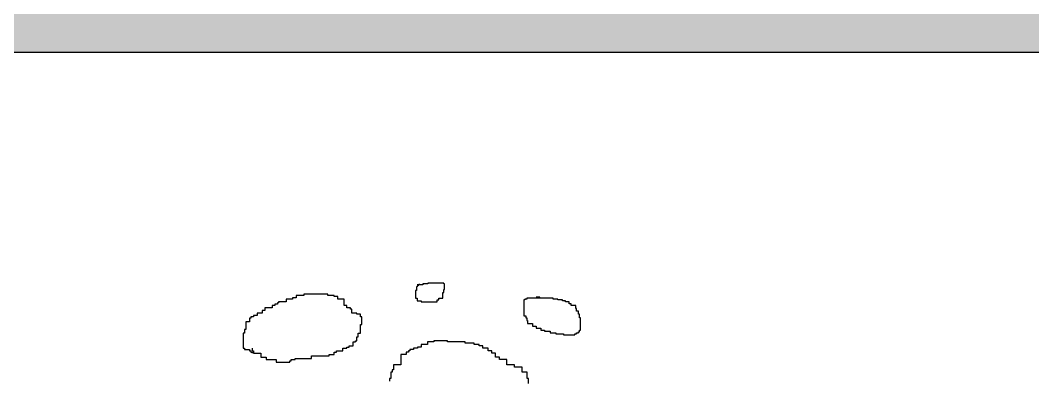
# Model space of a CAD drawing. Header units: millimetres. Extents: x 147955 to 203420, y 211875 to 264111.
# Drawn here: x 155770 to 159359, y 258513 to 259788 of the extents above; entities that cross this region are included whole.
import ezdxf

# ---------------------------------------------------------------- set-up
doc = ezdxf.new("R2010")
doc.units = ezdxf.units.MM
doc.layers.add('HATCH', color=7, linetype='Continuous')

# ---------------------------------------------------------------- blocks, each defined once
blk = doc.blocks.new('Campfire')
for p, q in [((23, 576.9), (19.5, 576.9)), ((19.5, 576.9), (19.5, 562.8)), ((44.1, 583.9), (23, 583.9)), ((26.6, 580.4), (23, 580.4)), ((23, 580.4), (23, 576.9)), ((30.1, 583.9), (26.6, 583.9)), ((26.6, 583.9), (26.6, 580.4)), ((30.1, 587.4), (30.1, 583.9)), ((61.7, 587.4), (44.1, 587.4)), ((44.1, 587.4), (44.1, 583.9)), ((121.4, 590.9), (61.7, 590.9)), ((61.7, 590.9), (61.7, 587.4)), ((121.4, 587.4), (121.4, 590.9)), ((125, 587.4), (121.4, 587.4)), ((121.4, 555.8), (121.4, 566.4)), ((121.4, 566.4), (125, 566.4)), ((125, 566.4), (125, 587.4)), ((-442.1, 530.6), (-465.6, 530.6)), ((-465.6, 530.6), (-465.6, 521.2)), ((-428, 535.3), (-442.1, 535.3)), ((-442.1, 535.3), (-442.1, 530.6)), ((-399.7, 544.7), (-428, 544.7)), ((-428, 544.7), (-428, 535.3)), ((-310.4, 549.4), (-399.7, 549.4)), ((-399.7, 549.4), (-399.7, 544.7)), ((-310.4, 544.7), (-310.4, 549.4)), ((-286.9, 544.7), (-310.4, 544.7)), ((-286.9, 540), (-286.9, 544.7)), ((-272.8, 540), (-286.9, 540)), ((-272.8, 530.6), (-272.8, 540)), ((-249.3, 530.6), (-272.8, 530.6)), ((-249.3, 507.1), (-249.3, 530.6)), ((19.5, 562.8), (16, 562.8)), ((16, 562.8), (16, 534.8)), ((16, 534.8), (23, 534.8)), ((23, 534.8), (23, 524.2)), ((103.9, 527.7), (103.9, 534.8)), ((103.9, 534.8), (117.9, 534.8)), ((117.9, 534.8), (117.9, 555.8)), ((117.9, 555.8), (121.4, 555.8)), ((430.7, 531.2), (423.7, 531.2)), ((423.7, 531.2), (423.7, 527.7)), ((487, 534.8), (430.7, 534.8)), ((430.7, 534.8), (430.7, 531.2)), ((479.9, 538.3), (465.9, 538.3)), ((479.9, 534.8), (479.9, 538.3)), ((529.2, 534.8), (479.9, 534.8)), ((529.2, 531.2), (529.2, 534.8)), ((546.7, 531.2), (529.2, 531.2)), ((546.7, 527.7), (546.7, 531.2)), ((-517.3, 497.7), (-545.5, 497.7)), ((-545.5, 497.7), (-545.5, 488.3)), ((-507.9, 507.1), (-517.3, 507.1)), ((-517.3, 507.1), (-517.3, 497.7)), ((-498.5, 511.8), (-507.9, 511.8)), ((-507.9, 511.8), (-507.9, 507.1)), ((-493.8, 516.5), (-498.5, 516.5)), ((-498.5, 516.5), (-498.5, 511.8)), ((-465.6, 521.2), (-493.8, 521.2)), ((-493.8, 521.2), (-493.8, 516.5)), ((-239.9, 507.1), (-249.3, 507.1)), ((-239.9, 497.7), (-239.9, 507.1)), ((-225.8, 497.7), (-239.9, 497.7)), ((-225.8, 493), (-225.8, 497.7)), ((-221.1, 493), (-225.8, 493)), ((-221.1, 478.9), (-221.1, 493)), ((23, 524.2), (37.1, 524.2)), ((37.1, 524.2), (37.1, 520.7)), ((37.1, 520.7), (96.8, 520.7)), ((96.8, 520.7), (96.8, 527.7)), ((96.8, 527.7), (103.9, 527.7)), ((423.7, 527.7), (420.2, 527.7)), ((420.2, 527.7), (420.2, 468)), ((564.3, 527.7), (546.7, 527.7)), ((564.3, 524.2), (564.3, 527.7)), ((574.8, 524.2), (564.3, 524.2)), ((574.8, 520.7), (574.8, 524.2)), ((588.9, 520.7), (574.8, 520.7)), ((588.9, 513.7), (588.9, 520.7)), ((595.9, 513.7), (588.9, 513.7)), ((595.9, 506.7), (595.9, 513.7)), ((613.5, 506.7), (595.9, 506.7)), ((613.5, 496.1), (613.5, 506.7)), ((617, 496.1), (613.5, 496.1)), ((617, 485.6), (617, 496.1)), ((-597.2, 460.2), (-601.9, 460.2)), ((-601.9, 460.2), (-601.9, 446.1)), ((-587.8, 464.9), (-597.2, 464.9)), ((-597.2, 464.9), (-597.2, 460.2)), ((-573.7, 469.5), (-587.8, 469.5)), ((-587.8, 469.5), (-587.8, 464.9)), ((-554.9, 478.9), (-573.7, 478.9)), ((-573.7, 478.9), (-573.7, 469.5)), ((-545.5, 488.3), (-554.9, 488.3)), ((-554.9, 488.3), (-554.9, 478.9)), ((-202.3, 478.9), (-221.1, 478.9)), ((-202.3, 474.2), (-202.3, 478.9)), ((-188.2, 474.2), (-202.3, 474.2)), ((-188.2, 464.9), (-188.2, 474.2)), ((-183.5, 464.9), (-188.2, 464.9)), ((-183.5, 436.7), (-183.5, 464.9)), ((420.2, 468), (427.2, 468)), ((427.2, 468), (427.2, 461)), ((427.2, 461), (430.7, 461)), ((430.7, 461), (430.7, 450.5)), ((624, 485.6), (617, 485.6)), ((624, 475), (624, 485.6)), ((627.6, 475), (624, 475)), ((627.6, 461), (627.6, 475)), ((631.1, 461), (627.6, 461)), ((631.1, 415.3), (631.1, 461)), ((-616, 417.9), (-620.7, 417.9)), ((-620.7, 417.9), (-620.7, 403.8)), ((-601.9, 446.1), (-616, 446.1)), ((-616, 446.1), (-616, 417.9)), ((-188.2, 403.8), (-188.2, 436.7)), ((-188.2, 436.7), (-183.5, 436.7)), ((430.7, 450.5), (434.3, 450.5)), ((434.3, 450.5), (434.3, 439.9)), ((434.3, 439.9), (451.8, 439.9)), ((451.8, 439.9), (451.8, 429.4)), ((451.8, 429.4), (465.9, 429.4)), ((465.9, 429.4), (465.9, 422.4)), ((465.9, 422.4), (483.5, 422.4)), ((483.5, 422.4), (483.5, 415.3)), ((483.5, 415.3), (497.5, 415.3)), ((497.5, 415.3), (497.5, 411.8)), ((627.6, 408.3), (627.6, 415.3)), ((627.6, 415.3), (631.1, 415.3)), ((-620.7, 403.8), (-625.4, 403.8)), ((-625.4, 403.8), (-625.4, 347.4)), ((-202.3, 375.6), (-202.3, 389.7)), ((-202.3, 389.7), (-197.6, 389.7)), ((-197.6, 389.7), (-197.6, 403.8)), ((-197.6, 403.8), (-188.2, 403.8)), ((497.5, 411.8), (518.6, 411.8)), ((518.6, 411.8), (518.6, 404.8)), ((518.6, 404.8), (539.7, 404.8)), ((539.7, 404.8), (539.7, 401.3)), ((539.7, 401.3), (567.8, 401.3)), ((567.8, 401.3), (567.8, 397.8)), ((567.8, 397.8), (610, 397.8)), ((610, 397.8), (610, 401.3)), ((610, 401.3), (617, 401.3)), ((617, 401.3), (617, 404.8)), ((617, 404.8), (624, 404.8)), ((624, 404.8), (624, 408.3)), ((624, 408.3), (627.6, 408.3)), ((-625.4, 347.4), (-620.7, 347.4)), ((-620.7, 347.4), (-620.7, 342.7)), ((-620.7, 342.7), (-601.9, 342.7)), ((-601.9, 342.7), (-601.9, 338)), ((-592.5, 347.4), (-592.5, 338)), ((-254, 338), (-254, 347.4)), ((-254, 347.4), (-239.9, 347.4)), ((-239.9, 347.4), (-239.9, 352.1)), ((-239.9, 352.1), (-230.5, 352.1)), ((-230.5, 352.1), (-230.5, 356.8)), ((-230.5, 356.8), (-216.4, 356.8)), ((-216.4, 356.8), (-216.4, 370.9)), ((-216.4, 370.9), (-207, 370.9)), ((-207, 370.9), (-207, 375.6)), ((-207, 375.6), (-202.3, 375.6)), ((9.2, 342.7), (-4.9, 342.7)), ((-4.9, 342.7), (-4.9, 338)), ((23.3, 347.4), (9.2, 347.4)), ((9.2, 347.4), (9.2, 342.7)), ((37.4, 352.1), (23.3, 352.1)), ((23.3, 352.1), (23.3, 347.4)), ((60.9, 361.5), (37.4, 361.5)), ((37.4, 361.5), (37.4, 352.1)), ((84.4, 370.9), (60.9, 370.9)), ((60.9, 370.9), (60.9, 361.5)), ((136.1, 375.6), (84.4, 375.6)), ((84.4, 375.6), (84.4, 370.9)), ((136.1, 370.9), (136.1, 375.6)), ((202, 370.9), (136.1, 370.9)), ((202, 366.2), (202, 370.9)), ((234.9, 366.2), (202, 366.2)), ((234.9, 361.5), (234.9, 366.2)), ((253.7, 361.5), (234.9, 361.5)), ((253.7, 356.8), (253.7, 361.5)), ((267.8, 356.8), (253.7, 356.8)), ((267.8, 347.4), (267.8, 356.8)), ((286.6, 347.4), (267.8, 347.4)), ((286.6, 338), (286.6, 347.4)), ((-601.9, 338), (-597.2, 338)), ((-597.2, 338), (-597.2, 333.3)), ((-597.2, 333.3), (-592.5, 333.3)), ((-592.5, 338), (-587.8, 338)), ((-592.5, 333.3), (-592.5, 328.6)), ((-587.8, 338), (-587.8, 328.6)), ((-587.8, 328.6), (-559.6, 328.6)), ((-559.6, 328.6), (-559.6, 314.5)), ((-559.6, 314.5), (-540.8, 314.5)), ((-540.8, 314.5), (-540.8, 305.1)), ((-540.8, 305.1), (-503.2, 305.1)), ((-503.2, 305.1), (-503.2, 295.7)), ((-446.8, 300.4), (-446.8, 305.1)), ((-446.8, 305.1), (-432.7, 305.1)), ((-432.7, 305.1), (-432.7, 309.8)), ((-432.7, 309.8), (-371.5, 309.8)), ((-371.5, 309.8), (-371.5, 319.2)), ((-371.5, 319.2), (-305.7, 319.2)), ((-305.7, 319.2), (-305.7, 323.9)), ((-305.7, 323.9), (-286.9, 323.9)), ((-286.9, 323.9), (-286.9, 333.3)), ((-286.9, 333.3), (-277.5, 333.3)), ((-277.5, 333.3), (-277.5, 338)), ((-277.5, 338), (-254, 338)), ((-19, 323.9), (-37.8, 323.9)), ((-37.8, 323.9), (-37.8, 286.3)), ((-9.6, 333.3), (-19, 333.3)), ((-19, 333.3), (-19, 323.9)), ((-4.9, 338), (-9.6, 338)), ((-9.6, 338), (-9.6, 333.3)), ((300.7, 338), (286.6, 338)), ((300.7, 328.6), (300.7, 338)), ((314.8, 328.6), (300.7, 328.6)), ((314.8, 314.5), (314.8, 328.6)), ((328.9, 314.5), (314.8, 314.5)), ((328.9, 305.1), (328.9, 314.5)), ((357.1, 305.1), (328.9, 305.1)), ((357.1, 286.3), (357.1, 305.1)), ((-503.2, 295.7), (-451.5, 295.7)), ((-451.5, 295.7), (-451.5, 300.4)), ((-451.5, 300.4), (-446.8, 300.4)), ((-66, 267.6), (-70.7, 267.6)), ((-70.7, 267.6), (-70.7, 258.2)), ((-37.8, 286.3), (-66, 286.3)), ((-66, 286.3), (-66, 267.6)), ((385.3, 286.3), (357.1, 286.3)), ((385.3, 276.9), (385.3, 286.3)), ((413.5, 276.9), (385.3, 276.9)), ((413.5, 258.2), (413.5, 276.9)), ((-75.4, 234.7), (-80.1, 234.7)), ((-80.1, 234.7), (-80.1, 225.3)), ((-70.7, 258.2), (-75.4, 258.2)), ((-75.4, 258.2), (-75.4, 234.7)), ((432.3, 258.2), (413.5, 258.2)), ((432.3, 234.7), (432.3, 258.2)), ((437, 234.7), (432.3, 234.7)), ((437, 215.9), (437, 234.7))]:
    blk.add_line(p, q)

msp = doc.modelspace()

# ---------------------------------------------------------------- hatches: boundary and pattern name
at = {"layer": 'HATCH'}
h = msp.add_hatch(dxfattribs=at)
h.set_pattern_fill('GRAVEL', color=256, scale=70, angle=80)
h.paths.add_polyline_path([(152073.241, 260874.503), (152073.241, 241874.503), (161041.885, 241874.503), (161041.885, 243074.503), (153273.241, 243074.503), (153273.241, 259674.503), (189873.241, 259674.503), (189873.241, 258076.197), (191073.241, 258076.197), (191073.241, 260874.503)])
h.paths.add_polyline_path([(172279.181, 242926.197), (172279.181, 243074.503), (164579.018, 243074.503), (164579.018, 241874.503), (172279.181, 241874.503)], flags=17)

# ---------------------------------------------------------------- linework, layer by layer
msp.add_line((153273.241, 259674.503), (189873.241, 259674.503))

# ---------------------------------------------------------------- block references
at = {"xscale": 0.9508279139986999, "yscale": 0.9508279139986999, "zscale": 0.9508279139986999}
msp.add_blockref('Campfire', (157155.573, 258294.404), dxfattribs=at)

doc.saveas('drawing.dxf')
